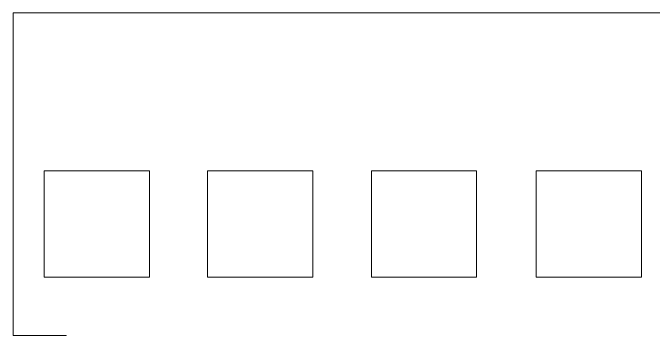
# Model space of a CAD drawing. Header units: inches. Extents: x -5.25 to 4.1, y -1.02 to 4.
# Drawn here: x -0.364 to 2.054, y 2.806 to 4 of the extents above; entities that cross this region are included whole.
import ezdxf

# ---------------------------------------------------------------- set-up
doc = ezdxf.new("R2010")
doc.units = ezdxf.units.IN
doc.header["$MEASUREMENT"] = 0
doc.layers.add('Layer 1', color=7, linetype='Continuous', lineweight=0)

msp = doc.modelspace()

# ---------------------------------------------------------------- linework, layer by layer
at = {"layer": 'Layer 1', "color": 250, "lineweight": 0, "true_color": 0x231f20}
for points, knots in [([(3.9775, 2.782), (3.9775, 2.782), (3.9775, 4), (3.9775, 4), (3.9775, 4), (-0.3625, 4), (-0.3625, 4), (-0.3625, 4), (-0.3625, 2.782), (-0.3625, 2.782), (-0.3625, 2.782), (-0.1625, 2.782), (-0.1625, 2.782), (-0.1625, 2.782), (-0.1625, 2.388), (-0.1625, 2.388), (-0.1625, 2.388), (-0.3625, 2.388), (-0.3625, 2.388), (-0.3625, 2.388), (-0.3625, 1.544), (-0.3625, 1.544), (-0.3625, 1.544), (-0.1625, 1.544), (-0.1625, 1.544), (-0.1625, 1.544), (-0.1637, 1.1414), (-0.1637, 1.1414), (-0.1637, 1.1414), (-0.3637, 1.1414), (-0.3637, 1.1414), (-0.3637, 1.1414), (-0.3625, 0.4), (-0.3625, 0.4), (-0.3625, 0.4), (3.9775, 0.4), (3.9775, 0.4), (3.9775, 0.4), (3.9775, 1.616), (3.9775, 1.616), (3.9775, 1.616), (4.1025, 1.616), (4.1025, 1.616), (4.1025, 1.616), (4.1025, 2.782), (4.1025, 2.782), (4.1025, 2.782), (3.9775, 2.782), (3.9775, 2.782)], [0, 0, 0, 0, 1, 1, 1, 2, 2, 2, 3, 3, 3, 4, 4, 4, 5, 5, 5, 6, 6, 6, 7, 7, 7, 8, 8, 8, 9, 9, 9, 10, 10, 10, 11, 11, 11, 12, 12, 12, 13, 13, 13, 14, 14, 14, 15, 15, 15, 16, 16, 16, 16]), ([(-0.2449, 3.003), (-0.2449, 3.003), (-0.2449, 3.4037), (-0.2449, 3.4037), (-0.2449, 3.4037), (0.1521, 3.4037), (0.1521, 3.4037), (0.1521, 3.4037), (0.1521, 3.003), (0.1521, 3.003), (0.1521, 3.003), (-0.2449, 3.003), (-0.2449, 3.003)], [0, 0, 0, 0, 1, 1, 1, 2, 2, 2, 3, 3, 3, 4, 4, 4, 4]), ([(0.3715, 3.4037), (0.3715, 3.4037), (0.7685, 3.4037), (0.7685, 3.4037), (0.7685, 3.4037), (0.7685, 3.003), (0.7685, 3.003), (0.7685, 3.003), (0.3715, 3.003), (0.3715, 3.003), (0.3715, 3.003), (0.3715, 3.4037), (0.3715, 3.4037)], [0, 0, 0, 0, 1, 1, 1, 2, 2, 2, 3, 3, 3, 4, 4, 4, 4]), ([(0.9905, 3.4037), (0.9905, 3.4037), (1.3875, 3.4037), (1.3875, 3.4037), (1.3875, 3.4037), (1.3875, 3.003), (1.3875, 3.003), (1.3875, 3.003), (0.9905, 3.003), (0.9905, 3.003), (0.9905, 3.003), (0.9905, 3.4037), (0.9905, 3.4037)], [0, 0, 0, 0, 1, 1, 1, 2, 2, 2, 3, 3, 3, 4, 4, 4, 4]), ([(1.6125, 3.4037), (1.6125, 3.4037), (2.0095, 3.4037), (2.0095, 3.4037), (2.0095, 3.4037), (2.0095, 3.003), (2.0095, 3.003), (2.0095, 3.003), (1.6125, 3.003), (1.6125, 3.003), (1.6125, 3.003), (1.6125, 3.4037), (1.6125, 3.4037)], [0, 0, 0, 0, 1, 1, 1, 2, 2, 2, 3, 3, 3, 4, 4, 4, 4])]:
    msp.add_open_spline(points, degree=3, knots=knots, dxfattribs=at)

doc.saveas('drawing.dxf')
